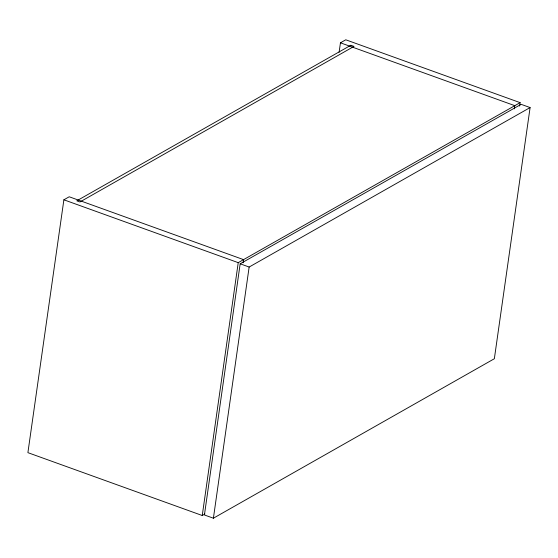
<?xml version="1.0" encoding="UTF-8"?>
<svg xmlns="http://www.w3.org/2000/svg" width="558" height="558" viewBox="0 0 558 558"><rect width="100%" height="100%" fill="white"/><g stroke="black" fill="none" stroke-linecap="round" stroke-linejoin="round"><path stroke-width="0.84" d="M243.107 262.811L243.56 259.63L69.213 196.779L63.884 199.799L27.9 452.657L202.247 515.508L204.912 514.002M202.247 515.508L238.231 262.651L520.126 102.644L519.631 106.09M240.17 263.801L204.423 514.971L213.4 518.208L494.353 358.731L530.1 107.561L521.116 104.325L240.17 263.801L249.147 267.038L530.1 107.561M213.4 518.208L249.147 267.038M339.104 52.306L340.45 42.813L345.779 39.792L520.126 102.644M514.343 108.845L514.797 105.664L340.45 42.813M63.884 199.799L238.231 262.651M350.843 45.254L76.781 200.817L79.954 201.961L354.016 46.391L350.843 45.254"/></g></svg>
